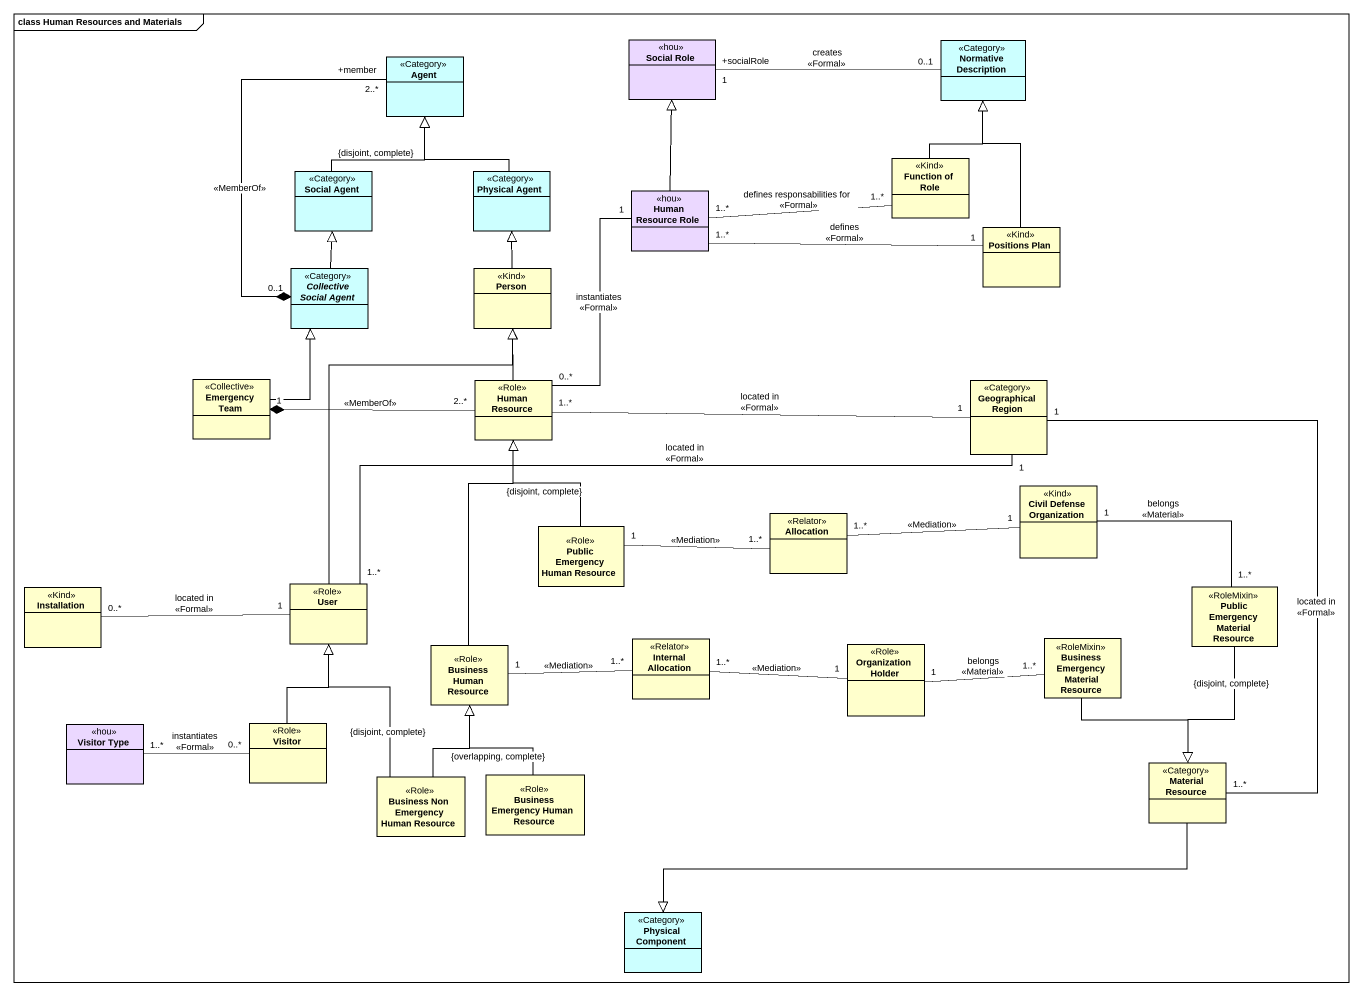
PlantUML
@startuml
mainframe class Human Resources and Materials
hide circle
hide empty members
class "Agent" as Agent_ <<Category>> #CCFFFF
class "Social Role" as Social_Role <<hou>> #EBD8FF
class "Normative Description" as Normative_Description <<Category>> #CCFFFF
class "Social Agent" as Social_Agent <<Category>> #CCFFFF
class "Physical Agent" as Physical_Agent <<Category>> #CCFFFF
class "Function of Role" as Function_of_Role <<Kind>>
class "Human Resource Role" as Human_Resource_Role <<hou>> #EBD8FF
class "Positions Plan" as Positions_Plan <<Kind>>
abstract class "Collective Social Agent" as Collective_Social_Agent <<Category>> #CCFFFF
class "Person" as Person_ <<Kind>>
class "Emergency Team" as Emergency_Team <<Collective>>
class "Human Resource" as Human_Resource <<Role>>
class "Geographical Region" as Geographical_Region <<Category>>
class "Civil Defense Organization" as Civil_Defense_Organization <<Kind>>
class "Public Emergency Human Resource" as Public_Emergency_Human <<Role>>
class Allocation <<Relator>>
class Installation <<Kind>>
class User <<Role>>
class "Public Emergency Material Resource" as Public_Emergency_Material <<RoleMixin>>
class "Business Human Resource" as Business_Human_Resource <<Role>>
class "Internal Allocation" as Internal_Allocation <<Relator>>
class "Organization Holder" as Organization_Holder <<Role>>
class "Business Emergency Material Resource" as Business_Emergency_Material <<RoleMixin>>
class "Visitor Type" as Visitor_Type <<hou>> #EBD8FF
class Visitor <<Role>>
class "Material Resource" as Material_Resource <<Category>>
class "Business Non Emergency Human Resource" as Business_Non_Emergency <<Role>>
class "Business Emergency Human Resource" as Business_Emergency_Human <<Role>>
class "Physical Component" as Physical_Component <<Category>> #CCFFFF
Normative_Description "0..1" -left- "+socialRole\n1" Social_Role : creates\n<<Formal>>
Social_Agent -up-|> Agent_ : {disjoint, complete}
Physical_Agent -up-|> Agent_
Function_of_Role -up-|> Normative_Description
Function_of_Role "1..*" -left- "1..*" Human_Resource_Role : defines responsabilities for\n<<Formal>>
Human_Resource_Role -up-|> Social_Role
Positions_Plan -up-|> Normative_Description
Positions_Plan "1" -left- "1..*" Human_Resource_Role : defines\n<<Formal>>
Collective_Social_Agent "0..1" *-up- "+member\n2..*" Agent_ : <<MemberOf>>
Collective_Social_Agent -up-|> Social_Agent
Person_ -up-|> Physical_Agent
Emergency_Team -up-|> Collective_Social_Agent
Emergency_Team "1" *-right- "2..*" Human_Resource : <<MemberOf>>
Human_Resource "0..*" -up- "1" Human_Resource_Role : instantiates\n<<Formal>>
Human_Resource -up-|> Person_
Human_Resource "1..*" -right- "1" Geographical_Region : located in\n<<Formal>>
Public_Emergency_Human -up-|> Human_Resource : {disjoint, complete}
Public_Emergency_Human "1" -right- "1..*" Allocation : <<Mediation>>
Allocation "1..*" -right- "1" Civil_Defense_Organization : <<Mediation>>
User -up-|> Person_
User "1..*" -right- "1" Geographical_Region : located in\n<<Formal>>
User "1" -left- "0..*" Installation : located in\n<<Formal>>
Public_Emergency_Material "1..*" -left- "1" Civil_Defense_Organization : belongs\n<<Material>>
Public_Emergency_Material --|> Material_Resource : {disjoint, complete}
Business_Human_Resource -up-|> Human_Resource
Business_Human_Resource "1" -right- "1..*" Internal_Allocation : <<Mediation>>
Internal_Allocation "1..*" -right- "1" Organization_Holder : <<Mediation>>
Business_Emergency_Material "1..*" -left- "1" Organization_Holder : belongs\n<<Material>>
Business_Emergency_Material --|> Material_Resource
Visitor -up-|> User
Visitor "0..*" -left- "1..*" Visitor_Type : instantiates\n<<Formal>>
Material_Resource "1..*" -up- "1" Geographical_Region : located in\n<<Formal>>
Material_Resource -left-|> Physical_Component
Business_Non_Emergency -up-|> User : {disjoint, complete}
Business_Non_Emergency -up-|> Business_Human_Resource
Business_Emergency_Human -up-|> Business_Human_Resource : {overlapping, complete}
@enduml
